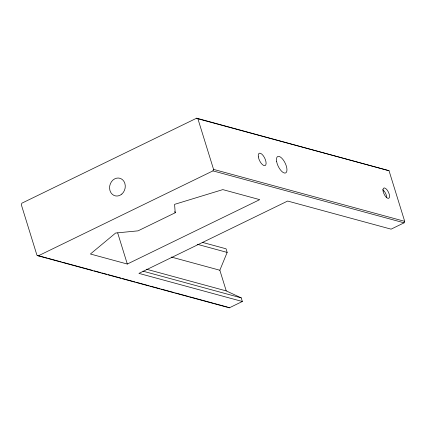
<?xml version="1.0" encoding="UTF-8"?>
<svg xmlns="http://www.w3.org/2000/svg" width="426" height="426" viewBox="0 0 426 426"><rect width="100%" height="100%" fill="white"/><g stroke="black" fill="none" stroke-linecap="round" stroke-linejoin="round"><path stroke-width="0.64" d="M38.223 255.866L212.957 170.879L213.57 169.394L197.893 118.763L196.647 118.183L21.907 203.17L21.3 204.656L36.971 255.286L38.223 255.866L229.353 307.817L242.351 301.496L241.233 297.88L226.243 290.905L146.438 269.211M226.243 290.905L219.843 270.238L227.159 252.416L226.041 248.795L202.419 242.378M242.351 301.496L138.929 273.385L287.651 201.045L391.079 229.156L404.093 222.83L404.7 221.344L389.029 170.714L196.647 118.183M175.203 212.766L138.024 230.849L115.654 233.017L90.408 254.008L127.315 264.04L259.722 199.64L222.814 189.613L174.585 204.358L175.203 212.766L174.814 211.514M197.893 118.763L389.029 170.714M213.57 169.394L404.7 221.344M212.957 170.879L404.093 222.83M197.153 244.258L227.159 252.416M171.327 257.054L219.843 270.238M142.918 271.154L241.233 297.88M37.616 255.462L47.233 258.076M48.516 258.422L61.344 261.91M62.627 262.262L92.772 270.451M94.055 270.803L100.467 272.544M101.75 272.896L106.883 274.291M108.167 274.637L120.995 278.125M122.278 278.471L135.106 281.959M136.389 282.305L149.212 285.793M150.495 286.144L160.117 288.759M161.401 289.105L174.229 292.593M175.512 292.939L188.34 296.427M189.623 296.778L213.351 303.227M214.635 303.573L227.463 307.061M228.522 307.428L229.353 307.817M117.682 232.931L127.315 264.04M382.692 189.719A5.692 2.386 64.1 0 1 386.781 197.77M121.825 194.075A9.111 7.764 -74.8 0 0 120.877 178.627A9.111 7.764 -74.8 0 0 109.583 188.383A9.111 7.764 -74.8 0 0 121.825 194.075M276.607 161.385A9.111 3.818 64.1 0 0 285.372 173.036A9.111 3.818 64.1 0 0 283.152 159.766A9.111 3.818 64.1 0 0 276.607 161.385M383.096 191.061A5.692 2.386 64.1 0 0 388.571 198.346A5.692 2.386 64.1 0 0 387.186 190.049A5.692 2.386 64.1 0 0 383.096 191.061M258.348 156.912A6.832 2.865 64.1 0 0 264.919 165.65A6.832 2.865 64.1 0 0 263.252 155.698A6.832 2.865 64.1 0 0 258.348 156.912"/></g></svg>
